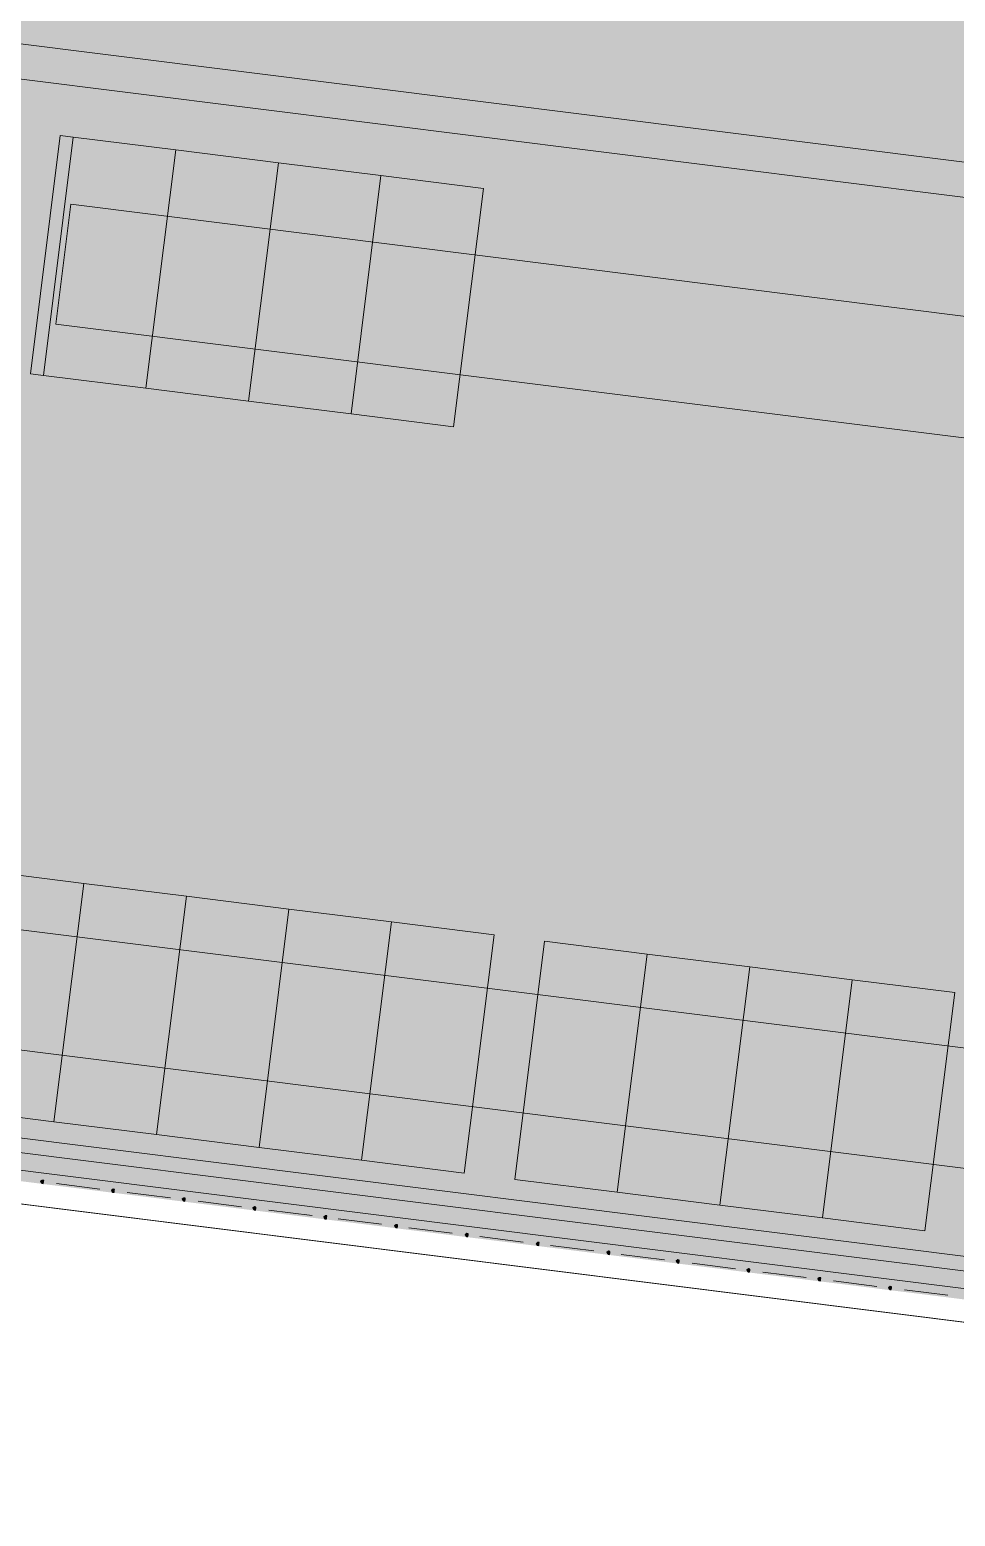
# Model space of a CAD drawing. Header units: metres. Extents: x -4 to 509425, y 7549 to 4732445.
# Drawn here: x 475995.27 to 476000.66, y 4719705.19 to 4719713.84 of the extents above; entities that cross this region are included whole.
import ezdxf

# ---------------------------------------------------------------- set-up
doc = ezdxf.new("R2010")
doc.units = ezdxf.units.M
doc.header["$LTSCALE"] = 0.01
doc.header["$MEASUREMENT"] = 0
doc.layers.get('0').update_dxf_attribs({"lineweight": 0})
doc.layers.add('_SUBESTACIÓN', color=1, linetype='Continuous')
doc.layers.add('SUBESTACION LA VID', color=253, linetype='Continuous')

# ---------------------------------------------------------------- blocks, each defined once
blk = doc.blocks.new('A$Cfff6051d')
at = {"layer": 'SUBESTACION LA VID', "transparency": 33554687}
h = blk.add_hatch(color=256, dxfattribs=at)
h.dxf.hatch_style = 2
h.paths.add_polyline_path([(475995.3535, 4719707.1366), (475995.3546, 4719707.145), (475995.3462, 4719707.146), (475995.3367, 4719707.1387), (475995.3441, 4719707.1292), (475995.3525, 4719707.1282)])
h = blk.add_hatch(color=256, dxfattribs=at)
h.dxf.hatch_style = 2
h.paths.add_polyline_path([(475995.7651, 4719707.085), (475995.7662, 4719707.0934), (475995.7578, 4719707.0944), (475995.7483, 4719707.0871), (475995.7557, 4719707.0776), (475995.7641, 4719707.0766)])
h = blk.add_hatch(color=256, dxfattribs=at)
h.dxf.hatch_style = 2
h.paths.add_polyline_path([(475996.1768, 4719707.0334), (475996.1778, 4719707.0418), (475996.1694, 4719707.0428), (475996.16, 4719707.0355), (475996.1673, 4719707.026), (475996.1757, 4719707.025)])
h = blk.add_hatch(color=256, dxfattribs=at)
h.dxf.hatch_style = 2
h.paths.add_polyline_path([(475996.5884, 4719706.9818), (475996.5894, 4719706.9902), (475996.581, 4719706.9912), (475996.5716, 4719706.9839), (475996.5789, 4719706.9744), (475996.5873, 4719706.9734)])
h = blk.add_hatch(color=256, dxfattribs=at)
h.dxf.hatch_style = 2
h.paths.add_polyline_path([(475997, 4719706.9302), (475997.0011, 4719706.9386), (475996.9927, 4719706.9396), (475996.9832, 4719706.9323), (475996.9905, 4719706.9228), (475996.9989, 4719706.9218)])
h = blk.add_hatch(color=256, dxfattribs=at)
h.dxf.hatch_style = 2
h.paths.add_polyline_path([(475997.4116, 4719706.8786), (475997.4127, 4719706.887), (475997.4043, 4719706.888), (475997.3948, 4719706.8807), (475997.4022, 4719706.8712), (475997.4106, 4719706.8702)])
h = blk.add_hatch(color=256, dxfattribs=at)
h.dxf.hatch_style = 2
h.paths.add_polyline_path([(475997.8232, 4719706.827), (475997.8243, 4719706.8354), (475997.8159, 4719706.8364), (475997.8064, 4719706.8291), (475997.8138, 4719706.8196), (475997.8222, 4719706.8186)])
h = blk.add_hatch(color=256, dxfattribs=at)
h.dxf.hatch_style = 2
h.paths.add_polyline_path([(475998.2348, 4719706.7754), (475998.2359, 4719706.7838), (475998.2275, 4719706.7848), (475998.218, 4719706.7775), (475998.2254, 4719706.768), (475998.2338, 4719706.767)])
h = blk.add_hatch(color=256, dxfattribs=at)
h.dxf.hatch_style = 2
h.paths.add_polyline_path([(475998.6465, 4719706.7238), (475998.6475, 4719706.7322), (475998.6391, 4719706.7332), (475998.6297, 4719706.7259), (475998.637, 4719706.7164), (475998.6454, 4719706.7154)])
h = blk.add_hatch(color=256, dxfattribs=at)
h.dxf.hatch_style = 2
h.paths.add_polyline_path([(475999.0497, 4719706.6732), (475999.0507, 4719706.6816), (475999.0423, 4719706.6827), (475999.0329, 4719706.6753), (475999.0402, 4719706.6659), (475999.0486, 4719706.6648)])
h = blk.add_hatch(color=256, dxfattribs=at)
h.dxf.hatch_style = 2
h.paths.add_polyline_path([(475999.4613, 4719706.6216), (475999.4623, 4719706.63), (475999.4539, 4719706.6311), (475999.4445, 4719706.6237), (475999.4518, 4719706.6143), (475999.4602, 4719706.6132)])
h = blk.add_hatch(color=256, dxfattribs=at)
h.dxf.hatch_style = 2
h.paths.add_polyline_path([(475999.8729, 4719706.57), (475999.874, 4719706.5784), (475999.8656, 4719706.5795), (475999.8561, 4719706.5721), (475999.8635, 4719706.5627), (475999.8719, 4719706.5616)])
h = blk.add_hatch(color=256, dxfattribs=at)
h.dxf.hatch_style = 2
h.paths.add_polyline_path([(476000.2845, 4719706.5184), (476000.2856, 4719706.5268), (476000.2772, 4719706.5279), (476000.2677, 4719706.5205), (476000.2751, 4719706.5111), (476000.2835, 4719706.51)])
at = {"layer": 'SUBESTACION LA VID', "lineweight": 15}
for p, q in [((475994.4338, 4719707.4908), (476004.237, 4719706.2618)), ((475995.6811, 4719707.0955), (475995.4291, 4719707.1271)), ((475996.0928, 4719707.0439), (475995.8408, 4719707.0755)), ((475996.5044, 4719706.9923), (475996.2524, 4719707.0239)), ((475996.916, 4719706.9407), (475996.664, 4719706.9723)), ((475997.3192, 4719706.8902), (475997.0672, 4719706.9218)), ((475997.7308, 4719706.8386), (475997.4788, 4719706.8702)), ((475998.1424, 4719706.787), (475997.8904, 4719706.8185)), ((475998.5541, 4719706.7353), (475998.3021, 4719706.7669)), ((475998.9657, 4719706.6837), (475998.7137, 4719706.7153)), ((475999.3773, 4719706.6321), (475999.1253, 4719706.6637)), ((475999.7889, 4719706.5805), (475999.5369, 4719706.6121)), ((476000.2005, 4719706.5289), (475999.9485, 4719706.5605)), ((476000.6121, 4719706.4773), (476000.3601, 4719706.5089))]:
    blk.add_line(p, q, dxfattribs=at)
for points in [[(475956.7562, 4719712.1291), (475967.9637, 4719801.5255), (476089.5502, 4719786.2823), (476086.0937, 4719758.7124), (476078.3057, 4719696.5919), (475956.7193, 4719711.8351)], [(475957.0502, 4719712.0922), (475968.2198, 4719801.1862), (476089.2182, 4719786.0167), (476085.7997, 4719758.7492), (476078.0486, 4719696.9228), (475957.0502, 4719712.0922)], [(475994.4921, 4719708.9767), (475995.0681, 4719713.5716), (475995.0934, 4719713.7733), (476001.3433, 4719712.9897), (476001.318, 4719712.7881), (475995.1942, 4719713.5559), (475994.4106, 4719707.306), (476004.2138, 4719706.077), (476004.1896, 4719705.8838), (475994.2604, 4719707.1286)], [(476004.9973, 4719712.3268), (476004.2138, 4719706.077), (475994.4106, 4719707.306), (475995.1942, 4719713.5559), (476001.318, 4719712.7881)], [(475995.2775, 4719711.8389), (475995.4513, 4719713.225), (475995.5269, 4719713.2155), (475995.3531, 4719711.8294), (475995.2775, 4719711.8389)], [(475995.3531, 4719711.8294), (475995.5269, 4719713.2155), (475996.1233, 4719713.1407), (475995.9496, 4719711.7547), (475995.3531, 4719711.8294)], [(475995.9496, 4719711.7547), (475996.1233, 4719713.1407), (475996.7198, 4719713.066), (475996.546, 4719711.6799), (475995.9496, 4719711.7547)], [(475996.546, 4719711.6799), (475996.7198, 4719713.066), (475997.3162, 4719712.9912), (475997.1424, 4719711.6051), (475996.546, 4719711.6799)], [(475997.1424, 4719711.6051), (475997.3162, 4719712.9912), (475997.9126, 4719712.9164), (475997.7388, 4719711.5304), (475997.1424, 4719711.6051)], [(476002.9393, 4719712.5849), (476002.3811, 4719708.1327), (476002.7485, 4719707.66), (476002.9837, 4719707.6305), (476003.9749, 4719707.5062), (476003.8885, 4719706.8174), (475994.9002, 4719707.9443), (475994.9865, 4719708.6331), (475996.7422, 4719708.413), (476001.2112, 4719707.8527), (476001.6839, 4719708.2201), (476001.963, 4719710.4462), (476002.0156, 4719710.8662), (476001.6493, 4719711.3473), (475995.4247, 4719712.1276), (475995.5121, 4719712.8249), (476001.7367, 4719712.0445), (476002.2094, 4719712.4119), (476002.242, 4719712.6723)], [(475994.4106, 4719707.306), (476004.2138, 4719706.077), (476004.9973, 4719712.3268), (476003.4601, 4719712.5196), (476003.4854, 4719712.7212), (476005.2158, 4719712.5042), (476005.1906, 4719712.3026), (476004.6145, 4719707.7076), (476004.3828, 4719705.8596), (475994.2604, 4719707.1286)], [(475994.9919, 4719708.9481), (475994.8181, 4719707.5621), (475995.4146, 4719707.4873), (475995.5883, 4719708.8734), (475994.9919, 4719708.9481)], [(475995.5883, 4719708.8734), (475995.4146, 4719707.4873), (475996.011, 4719707.4125), (475996.1848, 4719708.7986), (475995.5883, 4719708.8734)], [(475996.1848, 4719708.7986), (475996.011, 4719707.4125), (475996.6074, 4719707.3378), (475996.7812, 4719708.7238), (475996.1848, 4719708.7986)], [(475996.7812, 4719708.7238), (475996.6074, 4719707.3378), (475997.2038, 4719707.263), (475997.3776, 4719708.649), (475996.7812, 4719708.7238)], [(475997.3776, 4719708.649), (475997.2038, 4719707.263), (475997.8003, 4719707.1882), (475997.974, 4719708.5743), (475997.3776, 4719708.649)], [(475998.268, 4719708.5374), (475998.0943, 4719707.1514), (475998.6907, 4719707.0766), (475998.8645, 4719708.4626), (475998.268, 4719708.5374)], [(475998.8645, 4719708.4626), (475998.6907, 4719707.0766), (475999.2871, 4719707.0018), (475999.4609, 4719708.3879), (475998.8645, 4719708.4626)], [(475999.4609, 4719708.3879), (475999.2871, 4719707.0018), (475999.8835, 4719706.927), (476000.0573, 4719708.3131), (475999.4609, 4719708.3879)], [(476000.0573, 4719708.3131), (475999.8835, 4719706.927), (476000.48, 4719706.8523), (476000.6537, 4719708.2383), (476000.0573, 4719708.3131)]]:
    blk.add_lwpolyline(points, dxfattribs=at)
at = {"layer": 'SUBESTACION LA VID'}
for points in [[(475995.3535, 4719707.1366), (475995.3546, 4719707.145), (475995.3462, 4719707.146), (475995.3367, 4719707.1387), (475995.3441, 4719707.1292), (475995.3525, 4719707.1282)], [(475995.7651, 4719707.085), (475995.7662, 4719707.0934), (475995.7578, 4719707.0944), (475995.7483, 4719707.0871), (475995.7557, 4719707.0776), (475995.7641, 4719707.0766)], [(475996.1768, 4719707.0334), (475996.1778, 4719707.0418), (475996.1694, 4719707.0428), (475996.16, 4719707.0355), (475996.1673, 4719707.026), (475996.1757, 4719707.025)], [(475996.5884, 4719706.9818), (475996.5894, 4719706.9902), (475996.581, 4719706.9912), (475996.5716, 4719706.9839), (475996.5789, 4719706.9744), (475996.5873, 4719706.9734)], [(475997, 4719706.9302), (475997.0011, 4719706.9386), (475996.9927, 4719706.9396), (475996.9832, 4719706.9323), (475996.9905, 4719706.9228), (475996.9989, 4719706.9218)], [(475997.4116, 4719706.8786), (475997.4127, 4719706.887), (475997.4043, 4719706.888), (475997.3948, 4719706.8807), (475997.4022, 4719706.8712), (475997.4106, 4719706.8702)], [(475997.8232, 4719706.827), (475997.8243, 4719706.8354), (475997.8159, 4719706.8364), (475997.8064, 4719706.8291), (475997.8138, 4719706.8196), (475997.8222, 4719706.8186)], [(475998.2348, 4719706.7754), (475998.2359, 4719706.7838), (475998.2275, 4719706.7848), (475998.218, 4719706.7775), (475998.2254, 4719706.768), (475998.2338, 4719706.767)], [(475998.6465, 4719706.7238), (475998.6475, 4719706.7322), (475998.6391, 4719706.7332), (475998.6297, 4719706.7259), (475998.637, 4719706.7164), (475998.6454, 4719706.7154)], [(475999.0497, 4719706.6732), (475999.0507, 4719706.6816), (475999.0423, 4719706.6827), (475999.0329, 4719706.6753), (475999.0402, 4719706.6659), (475999.0486, 4719706.6648)], [(475999.4613, 4719706.6216), (475999.4623, 4719706.63), (475999.4539, 4719706.6311), (475999.4445, 4719706.6237), (475999.4518, 4719706.6143), (475999.4602, 4719706.6132)], [(475999.8729, 4719706.57), (475999.874, 4719706.5784), (475999.8656, 4719706.5795), (475999.8561, 4719706.5721), (475999.8635, 4719706.5627), (475999.8719, 4719706.5616)], [(476000.2845, 4719706.5184), (476000.2856, 4719706.5268), (476000.2772, 4719706.5279), (476000.2677, 4719706.5205), (476000.2751, 4719706.5111), (476000.2835, 4719706.51)]]:
    blk.add_lwpolyline(points, close=True, dxfattribs=at)
at = {"layer": 'SUBESTACION LA VID', "lineweight": 0}
for points in [[(475995.3535, 4719707.1366), (475995.3546, 4719707.145), (475995.3462, 4719707.146), (475995.3367, 4719707.1387), (475995.3441, 4719707.1292), (475995.3525, 4719707.1282)], [(475995.7651, 4719707.085), (475995.7662, 4719707.0934), (475995.7578, 4719707.0944), (475995.7483, 4719707.0871), (475995.7557, 4719707.0776), (475995.7641, 4719707.0766)], [(475996.1768, 4719707.0334), (475996.1778, 4719707.0418), (475996.1694, 4719707.0428), (475996.16, 4719707.0355), (475996.1673, 4719707.026), (475996.1757, 4719707.025)], [(475996.5884, 4719706.9818), (475996.5894, 4719706.9902), (475996.581, 4719706.9912), (475996.5716, 4719706.9839), (475996.5789, 4719706.9744), (475996.5873, 4719706.9734)], [(475997, 4719706.9302), (475997.0011, 4719706.9386), (475996.9927, 4719706.9396), (475996.9832, 4719706.9323), (475996.9905, 4719706.9228), (475996.9989, 4719706.9218)], [(475997.4116, 4719706.8786), (475997.4127, 4719706.887), (475997.4043, 4719706.888), (475997.3948, 4719706.8807), (475997.4022, 4719706.8712), (475997.4106, 4719706.8702)], [(475997.8232, 4719706.827), (475997.8243, 4719706.8354), (475997.8159, 4719706.8364), (475997.8064, 4719706.8291), (475997.8138, 4719706.8196), (475997.8222, 4719706.8186)], [(475998.2348, 4719706.7754), (475998.2359, 4719706.7838), (475998.2275, 4719706.7848), (475998.218, 4719706.7775), (475998.2254, 4719706.768), (475998.2338, 4719706.767)], [(475998.6465, 4719706.7238), (475998.6475, 4719706.7322), (475998.6391, 4719706.7332), (475998.6297, 4719706.7259), (475998.637, 4719706.7164), (475998.6454, 4719706.7154)], [(475999.0497, 4719706.6732), (475999.0507, 4719706.6816), (475999.0423, 4719706.6827), (475999.0329, 4719706.6753), (475999.0402, 4719706.6659), (475999.0486, 4719706.6648)], [(475999.4613, 4719706.6216), (475999.4623, 4719706.63), (475999.4539, 4719706.6311), (475999.4445, 4719706.6237), (475999.4518, 4719706.6143), (475999.4602, 4719706.6132)], [(475999.8729, 4719706.57), (475999.874, 4719706.5784), (475999.8656, 4719706.5795), (475999.8561, 4719706.5721), (475999.8635, 4719706.5627), (475999.8719, 4719706.5616)], [(476000.2845, 4719706.5184), (476000.2856, 4719706.5268), (476000.2772, 4719706.5279), (476000.2677, 4719706.5205), (476000.2751, 4719706.5111), (476000.2835, 4719706.51)]]:
    blk.add_lwpolyline(points, close=True, dxfattribs=at)

msp = doc.modelspace()

# ---------------------------------------------------------------- hatches: boundary and pattern name
at = {"layer": '_SUBESTACIÓN', "transparency": 33554559}
h = msp.add_hatch(color=1, dxfattribs=at)
h.dxf.hatch_style = 1
h.paths.add_polyline_path([(475968.6399, 4719805.825), (476089.9386, 4719790.615), (476078.1686, 4719696.74), (475956.8686, 4719711.9502)])

# ---------------------------------------------------------------- block references
at = {"linetype": 'Continuous'}
msp.add_blockref('A$Cfff6051d', (0, 0), dxfattribs=at)

doc.saveas('drawing.dxf')
